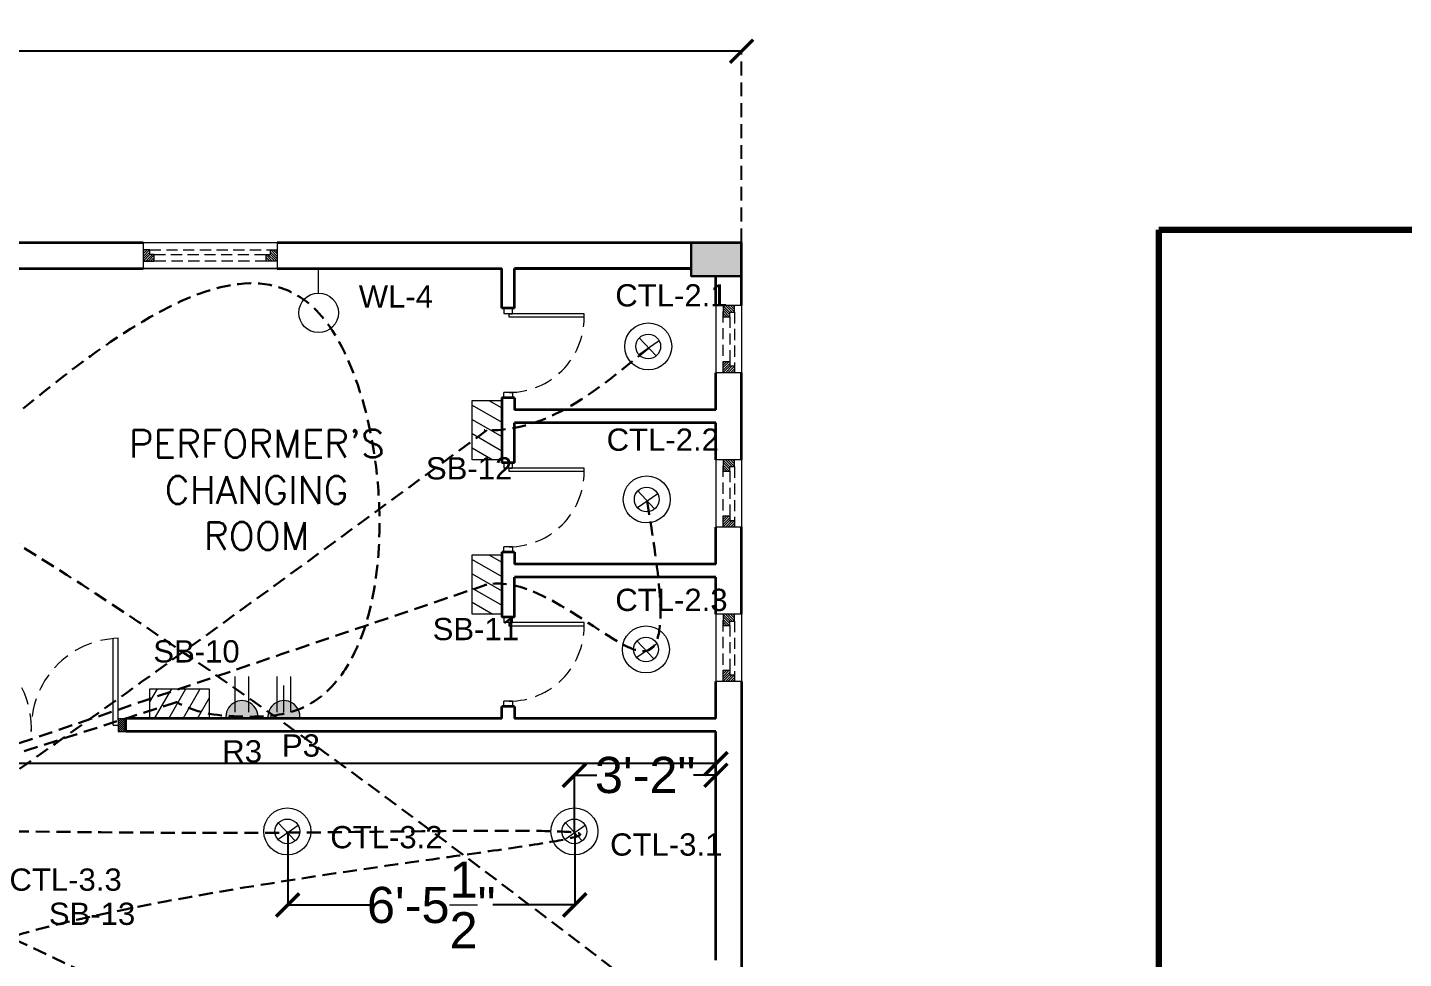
# Model space of a CAD drawing. Header units: inches. Extents: x 845 to 17085, y 908 to 10810.
# Drawn here: x 5479.2 to 5850.2, y 4046.6 to 4297.5 of the extents above; entities that cross this region are included whole.
import ezdxf

# ---------------------------------------------------------------- set-up
doc = ezdxf.new("R2010")
doc.units = ezdxf.units.IN
doc.header["$LTSCALE"] = 15
doc.header["$MEASUREMENT"] = 0
for name, pattern in [('ACAD_ISO04W100', [30.5, 24, -3, 0.5, -3]), ('CENTER2', [1.125, 0.75, -0.125, 0.125, -0.125]), ('CONTINUA', [0]), ('DASHED2', [0.375, 0.25, -0.125]), ('HIDDEN', [0.375, 0.25, -0.125])]:
    doc.linetypes.add(name, pattern=pattern)
for name, color, linetype, lineweight in [('.15', 4, 'Continuous', 15), ('c1', 21, 'Continuous', 30), ('E. Fixture', 6, 'Continuous', 20), ('GRID', 8, 'ACAD_ISO04W100', 5), ('HATCH', 251, 'Continuous', 5), ('humans', 7, 'Continuous', 15), ('L-TXT', 255, 'Continuous', 9), ('PDF_Layer1', 1, 'Continuous', 18), ('SLD', 140, 'Continuous', 9), ('wall 1', 1, 'Continuous', 35), ('WIND & DOOR', 160, 'Continuous', 9), ('window and door', 170, 'Continuous', 9)]:
    doc.layers.add(name, color=color, linetype=linetype, lineweight=lineweight)
for name, color, linetype in [('DB cable', 141, 'HIDDEN'), ('dimension', 7, 'Continuous'), ('SB cable', 58, 'CENTER2'), ('Text', 255, 'Continuous')]:
    doc.layers.add(name, color=color, linetype=linetype)
doc.styles.add('ROMANS', font='ROMANS')
doc.styles.get("Standard").update_dxf_attribs({"font": 'arial.ttf'})
doc.dimstyles.get("Standard").update_dxf_attribs({"dimtxt": 9.75, "dimasz": 6.25, "dimexe": 0.18, "dimexo": 0.0625, "dimgap": 0.09, "dimtad": 0, "dimdec": 1, "dimzin": 0, "dimdsep": 46, "dimlunit": 4, "dimtxsty": 'Standard', "dimblk": 'ARCHTICK', "dimcen": 0.09, "dimadec": 0, "dimazin": 0, "dimtfac": 1, "dimtdec": 1, "dimtofl": 0, "dimtmove": 0, "dimatfit": 3, "dimldrblk": 'ARCHTICK', "dimfxl": 1, "dimtolj": 1, "dimtzin": 0, "dimlwd": 25, "dimarcsym": 0})

# ---------------------------------------------------------------- blocks, each defined once
blk = doc.blocks.new('05')
at = {"layer": 'E. Fixture'}
blk.add_hatch(color=256, dxfattribs=at).paths.add_polyline_path([(27124.32238466969, -3822.558064193767), (27124.32238466969, -3814.558064193769, 1.138441978113043)])
for p, q in [((27124.32238466969, -3822.558064193769), (27124.32238466969, -3814.558064193769)), ((27122.65102251557, -3816.832463298529), (27113.66786581746, -3816.832463298529)), ((27122.65102251557, -3818.558064193768), (27115.97039609485, -3818.558064193768)), ((27122.65102251557, -3820.283665089007), (27113.66786581746, -3820.283665089007))]:
    blk.add_line(p, q, dxfattribs=at)
blk.add_arc((27123.80228765426, -3818.558064193768), 4.033670897018604, 82.59172132670682, 277.4082786732857, dxfattribs=at)
blk = doc.blocks.new('10')
at = {"layer": 'E. Fixture'}
blk.add_hatch(color=256, dxfattribs=at).paths.add_polyline_path([(27132.13129973475, -3831.376300118904), (27132.13129973475, -3823.376300118906, 1.138441978113043)])
for p, q in [((27132.13129973475, -3831.376300118906), (27132.13129973475, -3823.376300118906)), ((27130.45993758063, -3825.650699223666), (27121.47678088253, -3825.650699223666)), ((27130.45993758063, -3829.101901014144), (27121.47678088253, -3829.101901014144))]:
    blk.add_line(p, q, dxfattribs=at)
blk.add_arc((27131.61120271932, -3827.376300118905), 4.033670897018604, 82.59172132670682, 277.4082786732856, dxfattribs=at)
blk = doc.blocks.new('_ArchTick')
at = {"layer": 'GRID', "color": 0, "const_width": 0.15}
blk.add_lwpolyline([(-0.5, -0.5), (0.5, 0.5)], dxfattribs=at)
blk = doc.blocks.new('*D182')
at = {"layer": 'Defpoints', "color": 0, "linetype": 'ByBlock', "lineweight": 30, "transparency": 16777216}
for p in [(5664.797372687485, 4099.072745807728), (5239.510787530257, 4080.663084863107), (5664.797372687485, 4080.663084862813)]:
    blk.add_point(p, dxfattribs=at)
at = {"layer": 'humans', "color": 0, "linetype": 'ByBlock', "lineweight": -2, "transparency": 16777216}
for p, q in [((5239.510787530257, 4080.725584863107), (5239.510787530257, 4099.252745807728)), ((5664.797372687485, 4080.725584862813), (5664.797372687485, 4099.252745807728))]:
    blk.add_line(p, q, dxfattribs=at)
at = {"layer": 'humans', "color": 0, "linetype": 'Continuous', "lineweight": 25, "transparency": 16777216}
for p, q in [((5239.510787530257, 4099.072745807728), (5431.765990067944, 4099.072745807728)), ((5664.797372687485, 4099.072745807728), (5472.542170149799, 4099.072745807728))]:
    blk.add_line(p, q, dxfattribs=at)
at = {"layer": 'humans', "color": 0, "linetype": 'ByBlock', "lineweight": 25, "transparency": 16777216, "xscale": 6.25, "yscale": 6.25, "zscale": 6.25, "rotation": 180}
blk.add_blockref('_ArchTick', (5239.510787530257, 4099.072745807728), dxfattribs=at)
at = {"layer": 'humans', "color": 0, "linetype": 'ByBlock', "lineweight": 25, "transparency": 16777216, "xscale": 6.25, "yscale": 6.25, "zscale": 6.25}
blk.add_blockref('_ArchTick', (5664.797372687485, 4099.072745807728), dxfattribs=at)
at = {"layer": 'humans', "color": 0, "linetype": 'ByBlock', "transparency": 16777216, "insert": (5452.154080108871, 4099.072745807728), "char_height": 9.75, "attachment_point": 5}
blk.add_mtext('\\A1;35\'-5{\\H1x;\\S1/2;}"', dxfattribs=at)
blk = doc.blocks.new('*D185')
at = {"layer": 'Defpoints', "color": 0, "linetype": 'ByBlock', "lineweight": 30, "transparency": 16777216}
for p in [(5549.347414729791, 4080.388719814573), (5626.74215043599, 4080.388719814573), (5626.74215043599, 4060.978829273301)]:
    blk.add_point(p, dxfattribs=at)
at = {"layer": 'humans', "color": 0, "linetype": 'ByBlock', "lineweight": -2, "transparency": 16777216}
for p, q in [((5549.347414729791, 4080.326219814573), (5549.347414729791, 4060.798829273301)), ((5626.74215043599, 4080.326219814573), (5626.74215043599, 4060.798829273301))]:
    blk.add_line(p, q, dxfattribs=at)
at = {"layer": 'humans', "color": 0, "linetype": 'Continuous', "lineweight": 25, "transparency": 16777216}
for p, q in [((5549.347414729791, 4060.978829273301), (5571.414366484664, 4060.978829273301)), ((5626.74215043599, 4060.978829273301), (5604.675198681117, 4060.978829273301))]:
    blk.add_line(p, q, dxfattribs=at)
at = {"layer": 'humans', "color": 0, "linetype": 'ByBlock', "lineweight": 25, "transparency": 16777216, "xscale": 6.25, "yscale": 6.25, "zscale": 6.25, "rotation": 180}
blk.add_blockref('_ArchTick', (5549.347414729791, 4060.978829273301), dxfattribs=at)
at = {"layer": 'humans', "color": 0, "linetype": 'ByBlock', "lineweight": 25, "transparency": 16777216, "xscale": 6.25, "yscale": 6.25, "zscale": 6.25}
blk.add_blockref('_ArchTick', (5626.74215043599, 4060.978829273301), dxfattribs=at)
at = {"layer": 'humans', "color": 0, "linetype": 'ByBlock', "transparency": 16777216, "insert": (5588.044782582891, 4060.978829273301), "char_height": 9.75, "attachment_point": 5}
blk.add_mtext('\\A1;6\'-5{\\H1x;\\S1/2;}"', dxfattribs=at)
blk = doc.blocks.new('*D186')
at = {"layer": 'Defpoints', "color": 0, "linetype": 'ByBlock', "lineweight": 30, "transparency": 16777216}
for p in [(5664.797372687485, 4095.947745807728), (5626.635971181826, 4080.805378870571), (5664.797372687485, 4080.805378870571)]:
    blk.add_point(p, dxfattribs=at)
at = {"layer": 'humans', "color": 0, "linetype": 'ByBlock', "lineweight": -2, "transparency": 16777216}
for p, q in [((5626.635971181826, 4080.867878870571), (5626.635971181826, 4096.127745807728)), ((5664.797372687485, 4080.867878870571), (5664.797372687485, 4096.127745807728))]:
    blk.add_line(p, q, dxfattribs=at)
at = {"layer": 'humans', "color": 0, "linetype": 'Continuous', "lineweight": 25, "transparency": 16777216}
for p, q in [((5626.635971181826, 4095.947745807728), (5632.671010270262, 4095.947745807728)), ((5664.797372687485, 4095.947745807728), (5658.762333599048, 4095.947745807728))]:
    blk.add_line(p, q, dxfattribs=at)
at = {"layer": 'humans', "color": 0, "linetype": 'ByBlock', "lineweight": 25, "transparency": 16777216, "xscale": 6.25, "yscale": 6.25, "zscale": 6.25, "rotation": 180}
blk.add_blockref('_ArchTick', (5626.635971181826, 4095.947745807728), dxfattribs=at)
at = {"layer": 'humans', "color": 0, "linetype": 'ByBlock', "lineweight": 25, "transparency": 16777216, "xscale": 6.25, "yscale": 6.25, "zscale": 6.25}
blk.add_blockref('_ArchTick', (5664.797372687485, 4095.947745807728), dxfattribs=at)
at = {"layer": 'humans', "color": 0, "linetype": 'ByBlock', "transparency": 16777216, "insert": (5645.716671934655, 4095.947745807728), "char_height": 9.75, "attachment_point": 5}
blk.add_mtext('\\A1;3\'-2"', dxfattribs=at)
blk = doc.blocks.new('*D331')
at = {"layer": 'Defpoints', "color": 0, "linetype": 'DASHED2', "lineweight": 211, "transparency": 16777216}
for p in [(5671.719011352289, 4291.095823149), (4447.800114597589, 4239.513721575561), (5671.719011352289, 4239.513721575561), (4819.317334876429, 1356.906131641336), (4865.817334876427, 1356.906131641336), (4865.817334876427, 1021.906131641336)]:
    blk.add_point(p, dxfattribs=at)
at = {"layer": 'dimension', "color": 0, "linetype": 'DASHED2', "lineweight": -2, "transparency": 16777216}
for p, q in [((4865.754834876427, 1356.906131641336), (4819.137334876428, 1356.906131641336)), ((4865.754834876427, 1021.906131641336), (4819.137334876428, 1021.906131641336))]:
    blk.add_line(p, q, dxfattribs=at)
at = {"layer": 'dimension', "color": 0, "linetype": 'Continuous', "lineweight": 25, "transparency": 16777216}
for p, q in [((4819.317334876429, 1356.906131641336), (4819.317334876429, 1210.113457698635)), ((4819.317334876429, 1021.906131641336), (4819.317334876429, 1168.698805584037))]:
    blk.add_line(p, q, dxfattribs=at)
at = {"layer": 'L-TXT', "color": 0, "linetype": 'DASHED2', "lineweight": -2, "transparency": 16777216}
for p, q in [((4447.800114597589, 4239.576221575561), (4447.800114597589, 4291.275823149001)), ((5671.719011352289, 4239.576221575561), (5671.719011352289, 4291.275823149001))]:
    blk.add_line(p, q, dxfattribs=at)
at = {"layer": 'L-TXT', "color": 0, "linetype": 'Continuous', "lineweight": 25, "transparency": 16777216}
for p, q in [((4447.800114597589, 4291.095823149), (5048.067329004953, 4291.095823149)), ((5671.719011352289, 4291.095823149), (5071.451796944926, 4291.095823149))]:
    blk.add_line(p, q, dxfattribs=at)
at = {"layer": 'dimension', "color": 0, "linetype": 'DASHED2', "lineweight": 25, "transparency": 16777216, "xscale": 6.25, "yscale": 6.25, "zscale": 6.25}
for p, rotation in [((4819.317334876429, 1356.906131641336), 90), ((4819.317334876429, 1021.906131641336), 270)]:
    blk.add_blockref('_ArchTick', p, dxfattribs=dict(at, rotation=rotation))
at = {"layer": 'L-TXT', "color": 0, "linetype": 'DASHED2', "lineweight": 25, "transparency": 16777216, "xscale": 6.25, "yscale": 6.25, "zscale": 6.25, "rotation": 180}
blk.add_blockref('_ArchTick', (4447.800114597589, 4291.095823149), dxfattribs=at)
at = {"layer": 'L-TXT', "color": 0, "linetype": 'DASHED2', "lineweight": 25, "transparency": 16777216, "xscale": 6.25, "yscale": 6.25, "zscale": 6.25}
blk.add_blockref('_ArchTick', (5671.719011352289, 4291.095823149), dxfattribs=at)
at = {"layer": 'dimension', "color": 0, "linetype": 'DASHED2', "lineweight": 30, "transparency": 16777216, "insert": (4819.317334876428, 1189.406131641334), "char_height": 9.75, "attachment_point": 5, "rotation": 90}
blk.add_mtext('\\A1;27\'-11"', dxfattribs=at)
at = {"layer": 'L-TXT', "color": 0, "linetype": 'DASHED2', "lineweight": 211, "transparency": 16777216, "insert": (5059.759562974939, 4291.095823149), "char_height": 9.75, "attachment_point": 5}
blk.add_mtext("\\A1;102'", dxfattribs=at)

msp = doc.modelspace()

# ---------------------------------------------------------------- hatches: boundary and pattern name
at = {"layer": 'E. Fixture', "lineweight": 5}
h = msp.add_hatch(dxfattribs=at)
h.set_pattern_fill('ANSI31', color=256, scale=26.66891211378243, angle=-75.00000000000001, style=0)
h.set_pattern_definition([(329.9999999999999, (13037.33843361465, 75028.50975693576), (1.666807007111402, 2.886994422728766), [])])
h.paths.add_polyline_path([(5599.04785549933, 4196.958196124768), (5599.04785549933, 4180.956848856491), (5607.048529133464, 4180.956848856491), (5607.048529133464, 4196.958196124768)])
h = msp.add_hatch(dxfattribs=at)
h.set_pattern_fill('ANSI31', color=256, scale=26.66891211378243, angle=-75.00000000000001, style=0)
h.set_pattern_definition([(329.9999999999999, (13037.33843361465, 74986.89440231997), (1.666807007111402, 2.886994422728766), [])])
h.paths.add_polyline_path([(5599.04785549933, 4155.34284150898), (5599.04785549933, 4139.341494240703), (5607.048529133464, 4139.341494240703), (5607.048529133464, 4155.34284150898)])
h = msp.add_hatch(dxfattribs=at)
h.set_pattern_fill('ANSI31', color=256, scale=26.66891211378243, angle=15, style=0)
h.set_pattern_definition([(59.99999999999999, (-65319.35146915541, 11549.4902896219), (-2.886994422728766, 1.666807007111402), [])])
h.paths.add_polyline_path([(5512.200091655582, 4111.199711506591), (5528.201438923858, 4111.199711506591), (5528.201438923858, 4119.200385140726), (5512.200091655582, 4119.200385140726)])
at = {"layer": 'HATCH'}
h = msp.add_hatch(color=256, dxfattribs=at)
h.dxf.hatch_style = 1
h.paths.add_polyline_path([(5671.731588994801, 4239.513721630138), (5671.731588994801, 4230.466905406108), (5658.148787016243, 4230.466905406108), (5658.148787016243, 4239.513721630138)])
at = {"layer": 'window and door', "linetype": 'ByBlock', "true_color": 0x000000}
h = msp.add_hatch(dxfattribs=at)
h.set_pattern_fill('ANSI31', color=18, scale=0.1206242163204573, angle=180)
h.set_pattern_definition([(225, (-70711.04934921736, 1758473.594195646), (0.2708090892402391, -0.2708090892402391), [])])
h.paths.add_polyline_path([(5503.647872274184, 4107.731765287376), (5503.647872274184, 4108.071472834647), (5503.647872274184, 4111.128840760792), (5505.694775689985, 4111.128840760792), (5505.694775689985, 4107.731765287376)])
h.paths.add_polyline_path([(5454.738643587394, 4107.731765287376), (5454.738643587394, 4111.128840760792), (5456.785547004045, 4111.128840760792), (5456.785547004045, 4110.789133213295), (5456.785547003385, 4107.731765287376)])

# ---------------------------------------------------------------- linework, layer by layer
at = {"layer": '.15', "lineweight": 15}
for p, q in [((5510.35207483235, 4239.513721575579), (5546.539339728491, 4239.513721575579)), ((5546.539339728491, 4232.577829137173), (5510.35207483235, 4232.577829137173)), ((5510.35207483235, 4232.577829137173), (5546.539339728491, 4232.577829137173)), ((5664.79737266857, 4222.550941142445), (5664.79737266857, 4204.457308694309)), ((5671.733265106995, 4222.550941142445), (5671.733265106995, 4204.457308694309)), ((5664.79737266857, 4180.935586526884), (5664.79737266857, 4162.841954078747)), ((5671.733265106995, 4180.935586526884), (5671.733265106995, 4162.841954078747)), ((5664.79737266857, 4139.320231911115), (5664.79737266857, 4121.22659946298)), ((5671.733265106995, 4139.320231911115), (5671.733265106995, 4121.22659946298))]:
    msp.add_line(p, q, dxfattribs=at)
at = {"layer": 'c1'}
msp.add_lwpolyline([(5671.719011352289, 4230.46690535155), (5671.719011352289, 4239.513721575561), (5658.148787016243, 4239.513721575561), (5658.148787016243, 4230.46690535155)], close=True, dxfattribs=at)
at = {"layer": 'DB cable', "linetype": 'DASHED2', "lineweight": 30}
for points in [[(5650.372229608, 4033.677064592338), (5209.403291107988, 4176.980985369832), (5208.135154206099, 4175.542452351583)], [(5603.048192235827, 4188.957522473549), (5306.103779301065, 4047.068118780893), (5306.201524043136, 4047.39345561133), (5305.575394218727, 4047.66306989472)], [(5504.548370313464, 4038.134047616006), (5208.959305258349, 4177.189852398191)], [(5603.048192300907, 4147.342167896537), (5307.361855095367, 4047.043232858485)], [(5541.649666558462, 3492.68825635703), (5613.182774914849, 3798.975234205519), (5387.529603728123, 3804.957429580968), (5225.98934107485, 4129.65666641266)], [(5519.375799087288, 4115.653353254296), (5306.1037793003, 4047.068118780631)]]:
    msp.add_spline(points, degree=3, dxfattribs=at)
at = {"layer": 'DB cable', "color": 6, "linetype": 'DASHED2', "lineweight": 30}
msp.add_spline([(4514.446749591894, 3664.236563132788), (5660.973942841961, 3625.078435706844), (5306.654899619447, 4047.256997048538), (4795.796339263346, 4047.25699704366), (5209.403291107988, 4177.919272156167)], degree=3, dxfattribs=at)
at = {"layer": 'E. Fixture', "lineweight": 5}
for p, q in [((5555.659326343321, 4232.577829137135), (5559.700365578356, 4232.577829137135)), ((5557.679845960841, 4225.910601108695), (5557.679845960841, 4232.577829137135)), ((5649.497729174279, 4213.074727347768), (5644.054155139255, 4209.309339476498)), ((5644.117160391527, 4213.806672149141), (5648.67311483217, 4208.95579726584)), ((5649.093028158716, 4171.833597632656), (5643.649454123693, 4168.068209761386)), ((5643.712459375964, 4172.565542434029), (5648.268413816607, 4167.714667550728)), ((5648.890677650993, 4131.401108225698), (5643.447103615969, 4127.635720354428)), ((5643.510108868241, 4132.133053027072), (5648.066063308884, 4127.282178143771)), ((5552.192321917486, 4082.356577503384), (5546.748747882462, 4078.591189632114)), ((5546.811753134734, 4083.088522304757), (5551.367707575377, 4078.237647421456)), ((5629.587057623685, 4082.356577503384), (5624.143483588661, 4078.591189632114)), ((5624.206488840933, 4083.088522304757), (5628.762443281576, 4078.237647421456))]:
    msp.add_line(p, q, dxfattribs=at)
for points in [[(5607.048529133464, 4196.958196155443), (5607.048529133464, 4180.956848887181), (5599.04785549933, 4180.956848887181), (5599.04785549933, 4196.958196155443)], [(5607.048529133464, 4155.342841539656), (5607.048529133464, 4139.341494271393), (5599.04785549933, 4139.341494271393), (5599.04785549933, 4155.342841539656)], [(5512.200091624906, 4119.200385140726), (5528.201438893168, 4119.200385140726), (5528.201438893168, 4111.199711506591), (5512.200091624906, 4111.199711506591)]]:
    msp.add_lwpolyline(points, close=True, dxfattribs=at)
for centre, radius in [((5557.679845960841, 4220.576818685939), 5.333782422756485), ((5646.54664273242, 4211.523528714955), 6.333935870075038), ((5646.54664273242, 4211.523528714955), 3.333935870075038), ((5646.141941716857, 4170.282398999843), 6.333935870075038), ((5646.141941716857, 4170.282398999843), 3.333935870075038), ((5645.939591209134, 4129.849909592886), 6.333935870075038), ((5645.939591209134, 4129.849909592886), 3.333935870075038), ((5549.241235475627, 4080.805378870571), 6.333935870075038), ((5626.635971181826, 4080.805378870571), 6.333935870075038), ((5549.241235475627, 4080.805378870571), 3.333935870075038), ((5626.635971181826, 4080.805378870571), 3.333935870075038)]:
    msp.add_circle(centre, radius, dxfattribs=at)
at = {"layer": 'HATCH', "lineweight": 0}
for p, q in [((5510.35207483235, 4237.14010428277), (5510.765548609978, 4237.553578060303)), ((5510.35207483235, 4236.478151281939), (5511.427501610827, 4237.553578060303)), ((5510.35207483235, 4235.816198281109), (5512.089454611545, 4237.553578060303)), ((5510.35207483235, 4235.154245280279), (5512.161438077187, 4236.963608525114)), ((5546.539339728491, 4235.154245280279), (5544.729976483635, 4236.963608525114)), ((5546.539339728491, 4235.816198281109), (5544.801959949184, 4237.553578060303)), ((5546.539339728491, 4236.478151281939), (5545.463912950014, 4237.553578060303)), ((5546.539339728491, 4237.14010428277), (5546.125865950845, 4237.553578060303)), ((5510.39775520524, 4234.537972652337), (5512.207118450096, 4236.347335897173)), ((5511.059708206071, 4234.537972652337), (5512.869071450926, 4236.347335897173)), ((5511.721661206921, 4234.537972652337), (5513.367680240316, 4236.183991685846)), ((5512.383614207752, 4234.537972652337), (5513.367680240316, 4235.522038685016)), ((5513.045567208582, 4234.537972652337), (5513.367680240316, 4234.860085684166)), ((5545.16975335392, 4234.537972652337), (5543.523734320411, 4236.183991685846)), ((5544.50780035309, 4234.537972652337), (5543.523734320411, 4235.522038685016)), ((5543.845847352259, 4234.537972652337), (5543.523734320411, 4234.860085684166)), ((5545.831706354752, 4234.537972652337), (5544.022343109915, 4236.347335897173)), ((5546.493659355582, 4234.537972652337), (5544.684296110746, 4236.347335897173)), ((5666.757516183733, 4222.505260769554), (5668.566879428588, 4220.6958975247)), ((5667.373788811674, 4222.550941142445), (5669.183152056529, 4220.741577897608)), ((5668.035741812505, 4222.550941142445), (5669.773121591717, 4220.81356136325)), ((5668.697694813335, 4222.550941142445), (5669.773121591717, 4221.475514363968)), ((5669.359647814185, 4222.550941142445), (5669.773121591717, 4222.137467364799)), ((5666.757516183733, 4221.843307768706), (5668.566879428588, 4220.033944523869)), ((5666.757516183733, 4221.181354767874), (5668.403535217242, 4219.535335734478)), ((5666.757516183733, 4220.519401767044), (5667.741582216412, 4219.535335734478)), ((5666.757516183733, 4219.857448766213), (5667.07962921558, 4219.535335734478)), ((5666.757516183733, 4205.826895068879), (5668.403535217242, 4207.472914102388)), ((5666.757516183733, 4206.488848069709), (5667.741582216412, 4207.472914102388)), ((5666.757516183733, 4207.150801070559), (5667.07962921558, 4207.472914102388)), ((5666.757516183733, 4205.164942068048), (5668.566879428588, 4206.974305312903)), ((5666.757516183733, 4204.502989067218), (5668.566879428588, 4206.312352312053)), ((5667.373788811674, 4204.457308694309), (5669.183152056529, 4206.266671939164)), ((5668.035741812505, 4204.457308694309), (5669.773121591717, 4206.194688473616)), ((5668.697694813335, 4204.457308694309), (5669.773121591717, 4205.532735472786)), ((5669.359647814185, 4204.457308694309), (5669.773121591717, 4204.870782471954)), ((5666.757516183733, 4180.889906153994), (5668.566879428588, 4179.080542909139)), ((5666.757516183733, 4180.227953153163), (5668.566879428588, 4178.418589908308)), ((5666.757516183733, 4179.566000152314), (5668.403535217242, 4177.919981118917)), ((5666.757516183733, 4178.904047151483), (5667.741582216412, 4177.919981118917)), ((5666.757516183733, 4178.242094150653), (5667.07962921558, 4177.919981118917)), ((5667.373788811674, 4180.935586526884), (5669.183152056529, 4179.126223282047)), ((5668.035741812505, 4180.935586526884), (5669.773121591717, 4179.198206747689)), ((5668.697694813335, 4180.935586526884), (5669.773121591717, 4179.860159748407)), ((5669.359647814185, 4180.935586526884), (5669.773121591717, 4180.522112749256)), ((5666.757516183733, 4164.211540453317), (5668.403535217242, 4165.857559486826)), ((5666.757516183733, 4164.873493454149), (5667.741582216412, 4165.857559486826)), ((5666.757516183733, 4165.535446454997), (5667.07962921558, 4165.857559486826)), ((5666.757516183733, 4163.549587452487), (5668.566879428588, 4165.358950697341)), ((5666.757516183733, 4162.887634451656), (5668.566879428588, 4164.696997696493)), ((5667.373788811674, 4162.841954078747), (5669.183152056529, 4164.651317323604)), ((5668.035741812505, 4162.841954078747), (5669.773121591717, 4164.579333858055)), ((5668.697694813335, 4162.841954078747), (5669.773121591717, 4163.917380857224)), ((5669.359647814185, 4162.841954078747), (5669.773121591717, 4163.255427856394)), ((5666.757516183733, 4139.274551538207), (5668.566879428588, 4137.46518829337)), ((5666.757516183733, 4138.612598537376), (5668.566879428588, 4136.803235292539)), ((5666.757516183733, 4137.950645536545), (5668.403535217242, 4136.304626503149)), ((5666.757516183733, 4137.288692535714), (5667.741582216412, 4136.304626503149)), ((5666.757516183733, 4136.626739534865), (5667.07962921558, 4136.304626503149)), ((5667.373788811674, 4139.320231911115), (5669.183152056529, 4137.51086866626)), ((5668.035741812505, 4139.320231911115), (5669.773121591717, 4137.582852131921)), ((5668.697694813335, 4139.320231911115), (5669.773121591717, 4138.244805132638)), ((5669.359647814185, 4139.320231911115), (5669.773121591717, 4138.906758133469)), ((5666.757516183733, 4122.596185837549), (5668.403535217242, 4124.242204871059)), ((5666.757516183733, 4123.25813883838), (5667.741582216412, 4124.242204871059)), ((5666.757516183733, 4123.92009183921), (5667.07962921558, 4124.242204871059)), ((5666.757516183733, 4121.934232836718), (5668.566879428588, 4123.743596081555)), ((5666.757516183733, 4121.272279835869), (5668.566879428588, 4123.081643080724)), ((5667.373788811674, 4121.22659946298), (5669.183152056529, 4123.035962707816)), ((5668.035741812505, 4121.22659946298), (5669.773121591717, 4122.963979242287)), ((5668.697694813335, 4121.22659946298), (5669.773121591717, 4122.302026241457)), ((5669.359647814185, 4121.22659946298), (5669.773121591717, 4121.640073240625))]:
    msp.add_line(p, q, dxfattribs=at)
at = {"layer": 'humans', "linetype": 'ByBlock'}
for p in [(5549.089730355056, 4080.663084863107), (5626.484466061254, 4080.663084863107)]:
    msp.add_point(p, dxfattribs=at)
at = {"layer": 'PDF_Layer1', "lineweight": 18}
for p, q in [((5510.35207483235, 4239.513721575579), (5510.35207483235, 4232.577829137173)), ((5546.539339728491, 4239.513721575579), (5546.539339728491, 4232.577829137173)), ((5671.733265106995, 4222.550941142445), (5664.79737266857, 4222.550941142445)), ((5671.733265106995, 4204.457308694309), (5664.79737266857, 4204.457308694309)), ((5671.733265106995, 4180.935586526884), (5664.79737266857, 4180.935586526884)), ((5671.733265106995, 4162.841954078747), (5664.79737266857, 4162.841954078747)), ((5671.733265106995, 4139.320231911115), (5664.79737266857, 4139.320231911115)), ((5671.733265106995, 4121.22659946298), (5664.79737266857, 4121.22659946298))]:
    msp.add_line(p, q, dxfattribs=at)
at = {"layer": 'SB cable', "color": 2, "linetype": 'DASHED2', "lineweight": 30}
for points in [[(5452.376166194493, 4172.853758980444), (5557.679845960841, 4220.576818685939), (5550.167448139357, 4112.982647922534), (5536.99459296096, 4111.754525667056), (5520.200765308293, 4115.200048352708), (5519.375799087288, 4115.653353254296)], [(5646.652821986584, 4211.106869658957), (5603.048192235827, 4188.957522473549), (5602.317917496094, 4188.984015251273)], [(5646.248120971021, 4169.865739943845), (5646.045770463298, 4129.433250536887), (5603.048192300907, 4147.342167896537), (5602.317917496094, 4147.181974515068)], [(5239.530706888026, 4080.805378870571), (5316.905523236457, 4080.663084863107), (5394.451764063228, 4080.805378870571), (5471.846499769427, 4080.805378870571), (5549.470534899974, 4080.473883567749), (5626.865270606173, 4080.473883567749), (5467.381415015812, 4050.059313664097), (5465.987872922696, 4049.580364603179)]]:
    msp.add_spline(points, degree=3, dxfattribs=at)
at = {"layer": 'SLD', "lineweight": 120}
msp.add_lwpolyline([(5784.223523893046, 4242.996984598611), (6331.868992064999, 4242.996984598611), (6331.868992064999, 3830.127633586852), (5784.223523893046, 3830.127633586852)], close=True, dxfattribs=at)
at = {"layer": 'wall 1', "ltscale": 1.5}
for p, q in [((5436.79619388119, 4239.513721575561), (5510.352074832332, 4239.513721575561)), ((5546.539339728491, 4239.513721575561), (5671.73326512591, 4239.513721575561)), ((5455.21546868395, 4232.577829137135), (5510.352074832332, 4232.577829137135)), ((5546.539339728491, 4232.577829137135), (5607.048529127127, 4232.577829137135)), ((5607.048529127127, 4221.809349312019), (5607.048529127127, 4232.577829137135)), ((5610.516475343228, 4232.577829137135), (5658.148787016243, 4232.577829137135)), ((5610.516475343266, 4221.809349312019), (5610.516475343266, 4232.577829137135)), ((5658.148787016243, 4232.577829137135), (5610.516475343228, 4232.577829137135)), ((5664.797372687466, 4222.550941161436), (5664.797372687466, 4230.46690535155)), ((5610.516475343266, 4221.809349312019), (5607.048529127127, 4221.809349312019)), ((5664.797372687466, 4194.430420737807), (5664.797372687466, 4204.457308713299)), ((5607.048529105703, 4197.721050346187), (5607.048529161225, 4180.193994696438)), ((5610.516475343266, 4197.684506048214), (5607.048529127127, 4197.684506047913)), ((5610.516475343266, 4197.684506048214), (5610.516475343266, 4194.430420737807)), ((5664.797372687466, 4194.430420737807), (5610.516475343266, 4194.430420737807)), ((5664.797372687466, 4190.962474521669), (5610.516475343228, 4190.962474521669)), ((5610.516475343266, 4180.193994696438), (5610.516475343266, 4190.962474521669)), ((5664.797372687466, 4180.93558654595), (5664.797372687466, 4190.962474521669)), ((5610.516475343285, 4180.193994696438), (5607.048529156605, 4180.193994696438)), ((5664.797372687466, 4152.81506612236), (5664.797372687466, 4162.841954097814)), ((5607.048529105703, 4156.105695730399), (5607.048529161225, 4138.578640080651)), ((5610.516475343266, 4156.069151432766), (5607.048529127127, 4156.069151432445)), ((5610.516475343266, 4156.069151432766), (5610.516475343266, 4152.81506612236)), ((5664.797372687466, 4152.81506612236), (5610.516475343266, 4152.81506612236)), ((5664.797372687466, 4149.3471199059), (5610.516475343266, 4149.3471199059)), ((5610.516475343266, 4138.578640080651), (5610.516475343266, 4149.3471199059)), ((5664.797372687466, 4139.320231930182), (5664.797372687466, 4149.3471199059)), ((5610.516475343285, 4138.578640080651), (5607.048529156605, 4138.578640080651)), ((5664.797372687466, 4111.199711506591), (5664.797372687466, 4121.226599482046)), ((5671.733265125929, 4121.226599462752), (5671.733265125948, 4052.430357739512)), ((5607.048529127145, 4111.199711506591), (5607.048529127127, 4114.453796816659)), ((5610.516475343266, 4114.453796816998), (5607.048529127127, 4114.453796816659)), ((5610.516475343266, 4114.453796816998), (5610.516475343266, 4111.199711506591)), ((5607.048529127127, 4111.199711506591), (5505.694775690004, 4111.199711506591)), ((5505.694775689985, 4107.731765287379), (5505.694775689985, 4111.199711506591)), ((5664.797372687466, 4111.199711506591), (5610.516475343266, 4111.199711506591)), ((5664.797372687466, 4107.731765287379), (5505.694775689967, 4107.73176528802)), ((5664.797372687466, 4052.430357739512), (5664.797372687504, 4107.731765287379)), ((5664.797372687466, 4046.058976855584), (5664.797372687466, 4052.430357739512)), ((5671.733265125948, 4052.430357739512), (5671.733265125929, 4002.628132504711))]:
    msp.add_line(p, q, dxfattribs=at)
for points in [[(5671.719011352289, 4222.550941161436), (5671.719011352289, 4239.513721575561)], [(5671.719011352289, 4180.935586545969), (5671.719011352289, 4204.45730871362)], [(5671.73326512591, 4139.320231930201), (5671.73326512591, 4162.841954097852)]]:
    msp.add_lwpolyline(points, dxfattribs=at)
at = {"layer": 'WIND & DOOR', "linetype": 'CONTINUA', "lineweight": 9, "ltscale": 0.4}
for p, q in [((5512.161438077187, 4237.553578060303), (5510.35207483235, 4237.553578060303)), ((5510.35207483235, 4237.553578060303), (5510.35207483235, 4234.537972652337)), ((5512.161438077187, 4236.347335897173), (5512.161438077187, 4237.553578060303)), ((5544.729976483635, 4237.553578060303), (5546.539339728491, 4237.553578060303)), ((5544.729976483635, 4236.347335897173), (5544.729976483635, 4237.553578060303)), ((5546.539339728491, 4237.553578060303), (5546.539339728491, 4234.537972652337)), ((5510.35207483235, 4234.537972652337), (5513.367680240316, 4234.537972652337)), ((5513.367680240316, 4236.347335897173), (5512.161438077187, 4236.347335897173)), ((5513.367680240316, 4234.537972652337), (5513.367680240316, 4236.347335897173)), ((5543.523734320411, 4234.537972652337), (5543.523734320411, 4236.347335897173)), ((5543.523734320411, 4236.347335897173), (5544.729976483635, 4236.347335897173)), ((5546.539339728491, 4234.537972652337), (5543.523734320411, 4234.537972652337)), ((5609.02375066777, 4220.361858716202), (5609.988744398421, 4220.361858716202)), ((5629.311600993379, 4219.396866728794), (5629.288611912413, 4220.361860459331)), ((5609.02375066777, 4199.131996643767), (5609.988744398421, 4199.131996643767)), ((5609.023750682518, 4178.746504100622), (5609.988744413168, 4178.746504100622)), ((5629.311601008127, 4177.781512113213), (5629.288611927161, 4178.746505843751)), ((5609.023750682518, 4157.516642028187), (5609.988744413168, 4157.516642028187)), ((5609.023750682518, 4137.131149484834), (5609.988744413168, 4137.131149484834)), ((5629.311601008127, 4136.166157497426), (5629.288611927161, 4137.131151227964)), ((5609.023750682518, 4115.901287412399), (5609.988744413168, 4115.901287412399))]:
    msp.add_line(p, q, dxfattribs=at)
at = {"layer": 'WIND & DOOR', "linetype": 'DASHED2', "lineweight": 5, "ltscale": 0.8}
for p, q in [((5512.161438077187, 4237.553578060303), (5544.729976483635, 4237.553578060303)), ((5543.523734320411, 4234.537972652337), (5510.35207483235, 4234.537972652337)), ((5513.367680240316, 4236.347335897173), (5543.523734320411, 4236.347335897173)), ((5666.757516183733, 4204.457308694309), (5666.757516183733, 4222.550941142445)), ((5668.566879428588, 4219.535335734478), (5668.566879428588, 4207.472914102388)), ((5669.773121591717, 4220.741577897608), (5669.773121591717, 4206.266671939164)), ((5666.757516183733, 4162.841954078747), (5666.757516183733, 4180.935586526884)), ((5668.566879428588, 4177.919981118917), (5668.566879428588, 4165.857559486826)), ((5669.773121591717, 4179.126223282047), (5669.773121591717, 4164.651317323604)), ((5666.757516183733, 4121.22659946298), (5666.757516183733, 4139.320231911115)), ((5669.773121591717, 4137.51086866626), (5669.773121591717, 4123.035962707816)), ((5668.566879428588, 4136.304626503149), (5668.566879428588, 4124.242204871059))]:
    msp.add_line(p, q, dxfattribs=at)
at = {"layer": 'WIND & DOOR', "color": 18, "linetype": 'CONTINUA', "lineweight": 9, "ltscale": 0.4, "true_color": 0x000000}
for p, q in [((5609.02375066777, 4219.396864985664), (5609.02375066777, 4220.361858716202)), ((5629.288619009687, 4220.361858716202), (5609.02375066777, 4220.361858716202)), ((5629.288619009687, 4219.396864985664), (5609.02375066777, 4219.396864985664)), ((5607.576260071974, 4197.68450604795), (5607.576260071974, 4199.131996643767)), ((5609.988744398421, 4199.131996643767), (5609.988744398421, 4197.68450604795)), ((5609.023750682518, 4177.781510370084), (5609.023750682518, 4178.746504100622)), ((5629.288619024434, 4178.746504100622), (5609.023750682518, 4178.746504100622)), ((5629.288619024434, 4177.781510370084), (5609.023750682518, 4177.781510370084)), ((5607.576260086721, 4156.06915143237), (5607.576260086721, 4157.516642028187)), ((5609.988744413168, 4157.516642028187), (5609.988744413168, 4156.06915143237)), ((5609.023750682518, 4136.166155754297), (5609.023750682518, 4137.131149484834)), ((5629.288619024434, 4137.131149484834), (5609.023750682518, 4137.131149484834)), ((5629.288619024434, 4136.166155754297), (5609.023750682518, 4136.166155754297)), ((5607.576260086721, 4114.453796816582), (5607.576260086721, 4115.901287412399)), ((5609.988744413168, 4115.901287412399), (5609.988744413168, 4114.453796816582))]:
    msp.add_line(p, q, dxfattribs=at)
at = {"layer": 'WIND & DOOR', "color": 18, "linetype": 'ByBlock', "true_color": 0x000000}
for p, q in [((5609.988744398421, 4199.131996643767), (5607.576260071974, 4199.131996643767)), ((5609.988744413168, 4157.516642028187), (5607.576260086721, 4157.516642028187)), ((5609.988744413168, 4115.901287412399), (5607.576260086721, 4115.901287412399))]:
    msp.add_line(p, q, dxfattribs=at)
at = {"layer": 'WIND & DOOR', "linetype": 'CONTINUA', "lineweight": 9, "ltscale": 0.4}
msp.add_lwpolyline([(5505.694775689985, 4107.731765287379), (5505.694775689985, 4111.128840760794), (5503.647872274184, 4111.128840760794), (5503.647872274184, 4107.731765287379)], close=True, dxfattribs=at)
at = {"layer": 'WIND & DOOR', "linetype": 'DASHED2', "lineweight": 9, "ltscale": 1.3}
for centre, radius, start, end in [((5609.02375066777, 4219.396864985664), 20.26486834184494, 270, 0), ((5609.023750682518, 4177.781510370084), 20.26486834184494, 270, 0), ((5456.02194683275, 4108.660912433269), 24.2125971691246, 357.8007611370653, 88.19274559931537), ((5504.41147244548, 4108.660912433269), 24.2125971691246, 91.80725440068466, 182.1992388629347), ((5609.023750682518, 4136.166155754297), 20.26486834184494, 270, 0)]:
    msp.add_arc(centre, radius, start, end, dxfattribs=at)
at = {"layer": 'window and door', "color": 18, "linetype": 'CONTINUA', "lineweight": 9, "ltscale": 0.4, "true_color": 0x000000}
for p, q in [((5607.576260071974, 4221.809349312019), (5607.576260071974, 4220.363668946658)), ((5609.988744398421, 4220.361858716202), (5609.988744398421, 4221.809349312019)), ((5607.576260086721, 4180.193994696438), (5607.576260086721, 4178.748314331078)), ((5609.988744413168, 4178.746504100622), (5609.988744413168, 4180.193994696438)), ((5607.576260086721, 4138.578640080651), (5607.576260086721, 4137.132959715291)), ((5609.988744413168, 4137.131149484834), (5609.988744413168, 4138.578640080651))]:
    msp.add_line(p, q, dxfattribs=at)
at = {"layer": 'window and door', "color": 18, "linetype": 'ByBlock', "true_color": 0x000000}
for p, q in [((5609.988744398421, 4221.809349312019), (5607.576260071974, 4221.809349312019)), ((5609.988744398421, 4220.361858716202), (5607.576260071974, 4220.361858716202)), ((5609.988744398421, 4197.684506047951), (5607.576260071974, 4197.684506047951)), ((5609.988744413168, 4180.193994696438), (5607.576260086721, 4180.193994696438)), ((5609.988744413168, 4178.746504100622), (5607.576260086721, 4178.746504100622)), ((5609.988744413168, 4156.069151432371), (5607.576260086721, 4156.069151432371)), ((5609.988744413168, 4138.578640080651), (5607.576260086721, 4138.578640080651)), ((5609.988744413168, 4137.131149484834), (5607.576260086721, 4137.131149484834)), ((5503.647872274184, 4110.789133213297), (5503.647872274184, 4132.861465659381)), ((5502.297700216553, 4109.430303023973), (5502.297700216553, 4132.781066426057)), ((5609.988744413168, 4114.453796816583), (5607.576260086721, 4114.453796816583)), ((5502.297700216553, 4109.430303023973), (5503.647872274184, 4109.430303023973))]:
    msp.add_line(p, q, dxfattribs=at)
at = {"layer": 'window and door', "lineweight": 0}
for points in [[(5669.773121591717, 4220.741577897608), (5669.773121591717, 4222.550941142445), (5666.757516183733, 4222.550941142445), (5666.757516183733, 4219.535335734478), (5668.566879428588, 4219.535335734478), (5668.566879428588, 4220.741577897608), (5669.773121591717, 4220.741577897608)], [(5669.773121591717, 4206.266671939164), (5669.773121591717, 4204.457308694309), (5666.757516183733, 4204.457308694309), (5666.757516183733, 4207.472914102388), (5668.566879428588, 4207.472914102388), (5668.566879428588, 4206.266671939164), (5669.773121591717, 4206.266671939164)], [(5669.773121591717, 4179.126223282047), (5669.773121591717, 4180.935586526884), (5666.757516183733, 4180.935586526884), (5666.757516183733, 4177.919981118917), (5668.566879428588, 4177.919981118917), (5668.566879428588, 4179.126223282047), (5669.773121591717, 4179.126223282047)], [(5669.773121591717, 4164.651317323604), (5669.773121591717, 4162.841954078747), (5666.757516183733, 4162.841954078747), (5666.757516183733, 4165.857559486826), (5668.566879428588, 4165.857559486826), (5668.566879428588, 4164.651317323604), (5669.773121591717, 4164.651317323604)], [(5669.773121591717, 4137.51086866626), (5669.773121591717, 4139.320231911115), (5666.757516183733, 4139.320231911115), (5666.757516183733, 4136.304626503149), (5668.566879428588, 4136.304626503149), (5668.566879428588, 4137.51086866626), (5669.773121591717, 4137.51086866626)], [(5669.773121591717, 4123.035962707816), (5669.773121591717, 4121.22659946298), (5666.757516183733, 4121.22659946298), (5666.757516183733, 4124.242204871059), (5668.566879428588, 4124.242204871059), (5668.566879428588, 4123.035962707816), (5669.773121591717, 4123.035962707816)]]:
    msp.add_lwpolyline(points, dxfattribs=at)

# ---------------------------------------------------------------- block references
at = {"layer": 'E. Fixture', "lineweight": 5, "xscale": 1.066756484552752, "yscale": 1.066756484549842, "zscale": 1.066756484551622, "rotation": 270}
for name, p in [('10', (9619.87307992519, 33054.57671253199)), ('05', (9621.798228803415, 33046.24650445236))]:
    msp.add_blockref(name, p, dxfattribs=at)

# ---------------------------------------------------------------- texts
at = {"layer": 'SLD', "linetype": 'DASHED2', "lineweight": 30}
for s, p in [('WL-4', (5568.508301207204, 4221.990670380208)), ('CTL-2.1', (5637.670167257228, 4222.304266341434)), ('CTL-2.2', (5635.332714506546, 4183.39847342925)), ('SB-12', (5586.613485679311, 4175.67654878274)), ('CTL-2.3', (5637.670167257228, 4140.213024790926)), ('SB-11', (5588.421242630754, 4132.349222453577)), ('SB-10', (5513.098786356514, 4126.331526460886)), ('P3', (5547.785423302838, 4100.954311122765)), ('R3', (5531.693573800415, 4099.386485531493)), ('CTL-3.2', (5560.820910656465, 4076.252287088919)), ('CTL-3.1', (5636.262724914447, 4074.269623466815)), ('CTL-3.3', (5474.316442076631, 4064.810622396752)), ('SB-13', (5484.940018571481, 4055.601449434482))]:
    msp.add_text(s, height=6, dxfattribs=at).set_placement(p)
at = {"layer": 'Text', "ltscale": 0.115, "insert": (5540.952260100919, 4156.702312092049), "char_height": 7.454890736591091, "attachment_point": 9, "style": 'ROMANS'}
msp.add_mtext_dynamic_manual_height_columns("\\pxqc;PERFORMER'S CHANGING ROOM", width=0.002746017955568756, gutter_width=0.01392937498869296, heights=[0], dxfattribs=at)

# ---------------------------------------------------------------- dimensions: what is measured, and where the dimension line sits
at = {"layer": 'dimension', "linetype": 'DASHED2', "lineweight": 30}
dim = msp.add_aligned_dim(p1=(4865.817334876425, 1021.906131641335), p2=(4865.817334876425, 1356.906131641335), distance=46.49999999999545, dimstyle='Standard', dxfattribs=at)
dim.commit()
dim.dimension.update_dxf_attribs({"geometry": '*D331', "text_midpoint": (4819.317334876428, 1189.406131641334)})
at = {"layer": 'humans', "linetype": 'ByBlock'}
for p1, p2, distance, picture, middle in [((5239.510787530257, 4080.663084863107), (5664.797372687485, 4080.663084862813), 18.40966094491523, '*D182', (5452.154080108871, 4099.072745807728)), ((5626.635971181826, 4080.805378870571), (5664.797372687485, 4080.805378870571), 15.142366937157021, '*D186', (5645.716671934655, 4095.947745807728)), ((5549.347414729791, 4080.388719814573), (5626.74215043599, 4080.388719814573), -19.409890541272034, '*D185', (5588.044782582891, 4060.978829273301))]:
    dim = msp.add_aligned_dim(p1=p1, p2=p2, distance=distance, dimstyle='Standard', dxfattribs=at)
    dim.commit()
    dim.dimension.update_dxf_attribs({"geometry": picture, "text_midpoint": middle})
at = {"layer": 'L-TXT', "linetype": 'DASHED2', "lineweight": 211}
dim = msp.add_aligned_dim(p1=(4447.800114597589, 4239.513721575561), p2=(5671.719011352289, 4239.513721575561), distance=51.582101573439104, dimstyle='Standard', dxfattribs=at)
dim.commit()
dim.dimension.update_dxf_attribs({"geometry": '*D331', "text_midpoint": (5059.759562974939, 4291.095823149)})

doc.saveas('drawing.dxf')
